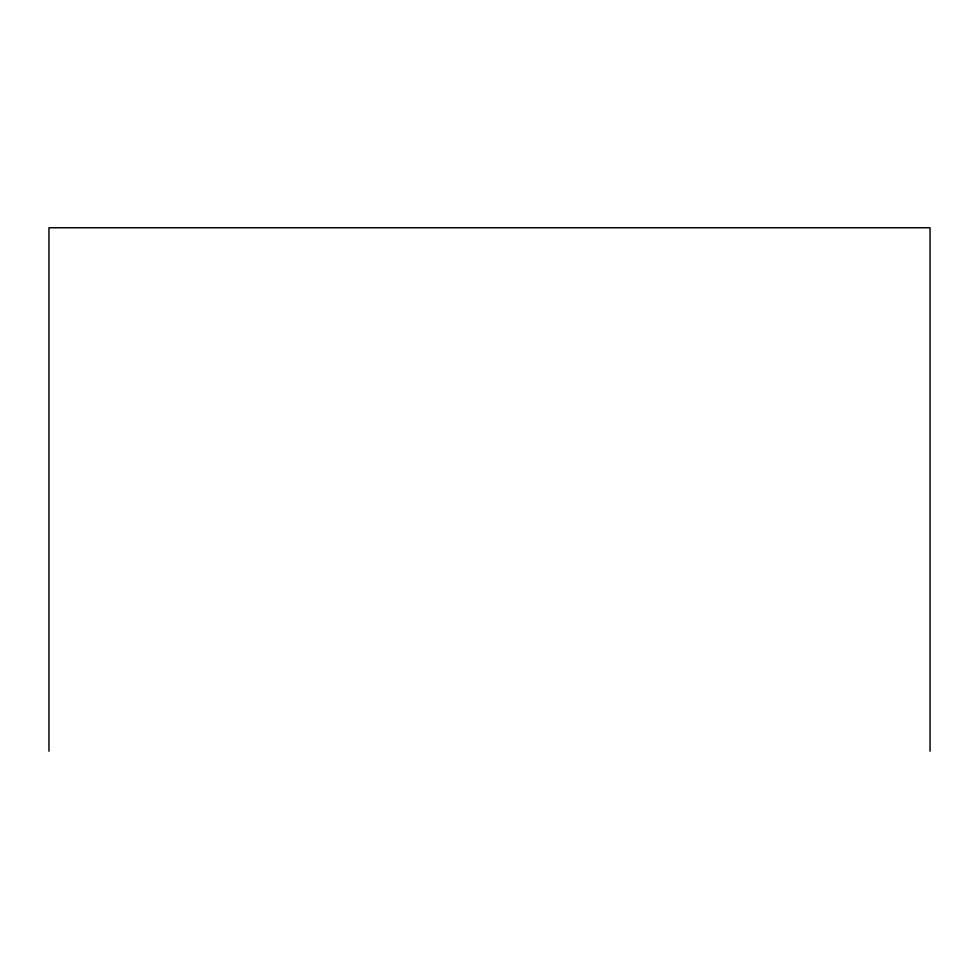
<?xml version="1.0" encoding="UTF-8"?>
<svg xmlns="http://www.w3.org/2000/svg" width="979" height="979" viewBox="0 0 979 979"><rect width="100%" height="100%" fill="white"/><g stroke="black" fill="none" stroke-linecap="round" stroke-linejoin="round"><path stroke-width="1.47" d="M930.05 751.236L930.05 227.764L48.95 227.764L48.95 751.236"/></g></svg>
